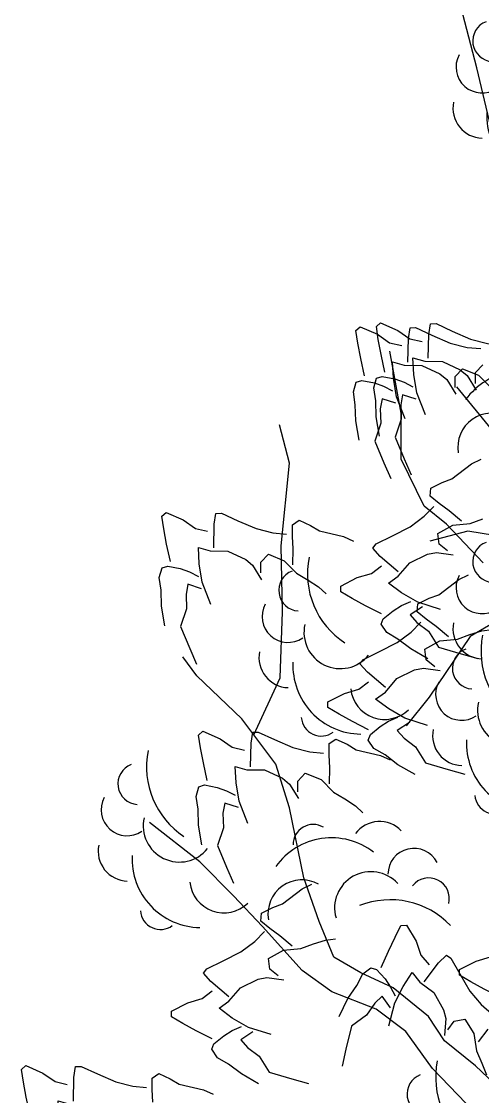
# Model space of a CAD drawing. Header units: millimetres. Extents: x 524954 to 526204, y 9523489 to 9524010.
# Drawn here: x 526007.92 to 526011.05, y 9523850 to 9523857.3 of the extents above; entities that cross this region are included whole.
import ezdxf

# ---------------------------------------------------------------- set-up
doc = ezdxf.new("R2010")
doc.units = ezdxf.units.MM
doc.linetypes.add('ACAD_ISO12W100', pattern=[21, 12, -3, 0, -3, 0, -3])
doc.layers.add('Arbre', color=34, linetype='ACAD_ISO12W100')
doc.layers.add('CN_01_00', color=3, linetype='Continuous')

# ---------------------------------------------------------------- blocks, each defined once
blk = doc.blocks.new('v088')
at = {"color": 3, "linetype": 'Continuous'}
for p, q in [((-1.2987, 11.3921), (-1.2695, 11.4174)), ((-1.2853, 11.3054), (-1.2987, 11.3921)), ((-1.2695, 11.4174), (-1.1537, 11.3664)), ((-0.9434, 11.3371), (-0.9319, 11.4109)), ((-0.9319, 11.4109), (-0.8938, 11.412)), ((-0.8938, 11.412), (-0.7835, 11.3608)), ((-1.1537, 11.3664), (-1.0704, 11.3089)), ((-0.9469, 11.1764), (-0.9434, 11.3371)), ((-0.7835, 11.3608), (-0.6595, 11.3072)), ((-1.266, 11.2026), (-1.2853, 11.3054)), ((-1.0704, 11.3089), (-0.9882, 11.2895)), ((-0.6595, 11.3072), (-0.5444, 11.2779)), ((-0.5444, 11.2779), (-0.4516, 11.2697)), ((-1.2408, 11.0836), (-1.266, 11.2026)), ((-1.0503, 11.1789), (-0.9708, 11.1567)), ((-1.0444, 11.0675), (-1.0503, 11.1789)), ((-0.9708, 11.1567), (-0.851, 11.1547)), ((-0.851, 11.1547), (-0.7296, 11.0984)), ((-0.7296, 11.0984), (-0.6822, 11.0589)), ((-0.6257, 11.0796), (-0.5755, 11.1328)), ((-0.5755, 11.1328), (-0.4682, 11.0896)), ((-1.3166, 10.9752), (-1.2967, 11.0411)), ((-1.2967, 11.0411), (-1.2589, 11.0531)), ((-1.2589, 11.0531), (-1.1741, 11.0365)), ((-1.1741, 11.0365), (-1.1109, 11.0139)), ((-1.0245, 10.9429), (-1.0444, 11.0675)), ((-0.6822, 11.0589), (-0.6222, 10.96)), ((-0.6263, 11.0061), (-0.6257, 11.0796)), ((-0.4682, 11.0896), (-0.3841, 11.005)), ((-1.3032, 10.8885), (-1.3166, 10.9752)), ((-1.1109, 11.0139), (-1.0501, 10.983)), ((-1.3, 10.7798), (-1.3032, 10.8885)), ((-1.122, 10.9292), (-1.1336, 10.8608)), ((-1.0286, 10.8992), (-1.122, 10.9292)), ((-0.9657, 10.7922), (-1.0245, 10.9429)), ((-1.1336, 10.8608), (-1.1308, 10.7629)), ((-1.2771, 10.6471), (-1.3, 10.7798)), ((-1.1308, 10.7629), (-1.1708, 10.642)), ((-1.1708, 10.642), (-1.1094, 10.4942)), ((-0.514, 10.4875), (-0.4484, 10.5194)), ((-1.1094, 10.4942), (-1.0628, 10.3867)), ((-0.648, 10.3846), (-0.514, 10.4875)), ((-0.7146, 10.3603), (-0.648, 10.3846)), ((-0.7957, 10.2682), (-0.7912, 10.3231)), ((-0.7912, 10.3231), (-0.7146, 10.3603)), ((-0.7348, 10.218), (-0.7957, 10.2682)), ((-0.6662, 10.1688), (-0.7348, 10.218)), ((-2.6162, 10.1323), (-2.587, 10.1577)), ((-2.587, 10.1577), (-2.4712, 10.1066)), ((-2.2608, 10.0773), (-2.2494, 10.1511)), ((-2.2494, 10.1511), (-2.2113, 10.1522)), ((-2.2113, 10.1522), (-2.101, 10.101)), ((-0.8359, 10.1311), (-0.7709, 10.1978)), ((-0.5833, 10.0982), (-0.6662, 10.1688)), ((-2.6028, 10.0456), (-2.6162, 10.1323)), ((-2.4712, 10.1066), (-2.3879, 10.0492)), ((-2.2643, 9.9167), (-2.2608, 10.0773)), ((-2.101, 10.101), (-1.977, 10.0475)), ((-1.7305, 9.9947), (-1.7301, 10.0737)), ((-1.7301, 10.0737), (-1.6848, 10.1049)), ((-1.6848, 10.1049), (-1.6075, 10.069)), ((-0.9313, 10.0604), (-0.8359, 10.1311)), ((-0.7431, 10.0152), (-0.6418, 10.0712)), ((-0.6418, 10.0712), (-0.5231, 10.0829)), ((-0.5231, 10.0829), (-0.4378, 10.1134)), ((-2.5835, 9.9428), (-2.6028, 10.0456)), ((-2.3879, 10.0492), (-2.3057, 10.0298)), ((-1.977, 10.0475), (-1.8618, 10.0181)), ((-1.8618, 10.0181), (-1.7691, 10.0099)), ((-1.6075, 10.069), (-1.5466, 10.0327)), ((-1.5466, 10.0327), (-1.3822, 9.9939)), ((-1.1606, 9.945), (-1.0512, 9.9981)), ((-1.0512, 9.9981), (-0.9313, 10.0604)), ((-0.7336, 9.9427), (-0.7431, 10.0152)), ((-2.5582, 9.8238), (-2.5835, 9.9428)), ((-1.7254, 9.9105), (-1.7305, 9.9947)), ((-1.3822, 9.9939), (-1.316, 9.9632)), ((-1.1838, 9.9148), (-1.1606, 9.945)), ((-0.677, 9.8958), (-0.7336, 9.9427)), ((-2.3678, 9.9191), (-2.2883, 9.8969)), ((-2.3619, 9.8077), (-2.3678, 9.9191)), ((-2.2883, 9.8969), (-2.1685, 9.895)), ((-2.1685, 9.895), (-2.0471, 9.8386)), ((-1.9432, 9.8199), (-1.893, 9.873)), ((-1.893, 9.873), (-1.7856, 9.8299)), ((-1.7277, 9.8016), (-1.7254, 9.9105)), ((-1.1339, 9.8592), (-1.1838, 9.9148)), ((-1.0116, 9.755), (-1.1339, 9.8592)), ((-0.9342, 9.8156), (-0.8138, 9.874)), ((-0.8138, 9.874), (-0.7533, 9.8858)), ((-0.7533, 9.8858), (-0.6387, 9.8698)), ((-2.634, 9.7155), (-2.6142, 9.7814)), ((-2.6142, 9.7814), (-2.5764, 9.7933)), ((-2.5764, 9.7933), (-2.4916, 9.7768)), ((-2.3419, 9.6831), (-2.3619, 9.8077)), ((-2.0471, 9.8386), (-1.9997, 9.7992)), ((-1.9997, 9.7992), (-1.9397, 9.7002)), ((-1.9438, 9.7464), (-1.9432, 9.8199)), ((-1.7856, 9.8299), (-1.7015, 9.7452)), ((-1.1923, 9.7429), (-1.1254, 9.7944)), ((-1.0114, 9.724), (-0.9342, 9.8156)), ((-2.6206, 9.6288), (-2.634, 9.7155)), ((-2.4916, 9.7768), (-2.4283, 9.7541)), ((-2.4283, 9.7541), (-2.3676, 9.7232)), ((-1.7015, 9.7452), (-1.624, 9.6985)), ((-1.4022, 9.6572), (-1.2895, 9.7147)), ((-1.2895, 9.7147), (-1.1923, 9.7429)), ((-1.0789, 9.6763), (-1.0114, 9.724)), ((-2.4395, 9.6694), (-2.4511, 9.6011)), ((-2.3461, 9.6395), (-2.4395, 9.6694)), ((-2.2831, 9.5325), (-2.3419, 9.6831)), ((-1.624, 9.6985), (-1.5519, 9.6516)), ((-1.5519, 9.6516), (-1.5015, 9.6041)), ((-1.401, 9.6186), (-1.4022, 9.6572)), ((-0.9888, 9.6106), (-1.0789, 9.6763)), ((-2.6175, 9.52), (-2.6206, 9.6288)), ((-2.4511, 9.6011), (-2.4483, 9.5032)), ((-1.3254, 9.5742), (-1.401, 9.6186)), ((-1.2335, 9.5242), (-1.3254, 9.5742)), ((-0.8796, 9.5473), (-0.9888, 9.6106)), ((-2.5946, 9.3874), (-2.6175, 9.52)), ((-2.4483, 9.5032), (-2.4883, 9.3823)), ((-1.1253, 9.4685), (-1.2335, 9.5242)), ((-1.1132, 9.4352), (-1.0467, 9.4905)), ((-1.0467, 9.4905), (-0.9892, 9.5252)), ((-0.9892, 9.5252), (-0.9269, 9.5527)), ((-0.8484, 9.5165), (-0.9306, 9.463)), ((-0.7257, 9.4976), (-0.8796, 9.5473)), ((-1.1278, 9.3984), (-1.1132, 9.4352)), ((-0.9306, 9.463), (-0.885, 9.4108)), ((-2.4883, 9.3823), (-2.4269, 9.2344)), ((-1.0892, 9.3413), (-1.1278, 9.3984)), ((-1.0136, 9.2969), (-1.0892, 9.3413)), ((-0.885, 9.4108), (-0.8073, 9.3511)), ((-0.8073, 9.3511), (-0.7389, 9.2437)), ((-0.9273, 9.2307), (-1.0136, 9.2969)), ((-2.4269, 9.2344), (-2.3802, 9.1269)), ((-0.81, 9.1646), (-0.9273, 9.2307)), ((-0.7389, 9.2437), (-0.5855, 9.1979)), ((-0.5855, 9.1979), (-0.4727, 9.1661)), ((-2.3661, 8.6466), (-2.3369, 8.6719)), ((-2.3527, 8.5599), (-2.3661, 8.6466)), ((-2.3369, 8.6719), (-2.2212, 8.6209)), ((-2.2212, 8.6209), (-2.1379, 8.5634)), ((-2.0108, 8.5916), (-1.9993, 8.6654)), ((-1.9993, 8.6654), (-1.9613, 8.6665)), ((-1.9613, 8.6665), (-1.8509, 8.6153)), ((-1.8509, 8.6153), (-1.7269, 8.5617)), ((-1.4801, 8.5879), (-1.4347, 8.6192)), ((-1.4347, 8.6192), (-1.3575, 8.5833)), ((-2.3334, 8.4571), (-2.3527, 8.5599)), ((-2.1379, 8.5634), (-2.0557, 8.544)), ((-2.0143, 8.4309), (-2.0108, 8.5916)), ((-1.7269, 8.5617), (-1.6118, 8.5324)), ((-1.4805, 8.509), (-1.4801, 8.5879)), ((-1.3575, 8.5833), (-1.2966, 8.547)), ((-1.2966, 8.547), (-1.1322, 8.5082)), ((-1.6118, 8.5324), (-1.519, 8.5242)), ((-1.4754, 8.4248), (-1.4805, 8.509)), ((-1.1322, 8.5082), (-1.066, 8.4775)), ((-2.3082, 8.3381), (-2.3334, 8.4571)), ((-2.1178, 8.4334), (-2.0382, 8.4112)), ((-2.1118, 8.322), (-2.1178, 8.4334)), ((-2.0382, 8.4112), (-1.9184, 8.4092)), ((-1.9184, 8.4092), (-1.7971, 8.3529)), ((-1.4776, 8.3159), (-1.4754, 8.4248)), ((-2.0919, 8.1974), (-2.1118, 8.322)), ((-1.7971, 8.3529), (-1.7497, 8.3134)), ((-1.6937, 8.2606), (-1.6931, 8.3341)), ((-1.6931, 8.3341), (-1.643, 8.3873)), ((-1.643, 8.3873), (-1.5356, 8.3441)), ((-1.5356, 8.3441), (-1.4515, 8.2595)), ((-2.384, 8.2298), (-2.3641, 8.2956)), ((-2.3641, 8.2956), (-2.3264, 8.3076)), ((-2.3264, 8.3076), (-2.2415, 8.291)), ((-2.2415, 8.291), (-2.1783, 8.2684)), ((-2.1783, 8.2684), (-2.1175, 8.2375)), ((-1.7497, 8.3134), (-1.6897, 8.2145)), ((-1.4515, 8.2595), (-1.374, 8.2128)), ((-2.3706, 8.1431), (-2.384, 8.2298)), ((-2.1895, 8.1837), (-2.2011, 8.1153)), ((-2.0961, 8.1537), (-2.1895, 8.1837)), ((-2.0331, 8.0467), (-2.0919, 8.1974)), ((-1.374, 8.2128), (-1.3019, 8.1659)), ((-2.3674, 8.0343), (-2.3706, 8.1431)), ((-2.2011, 8.1153), (-2.1982, 8.0174)), ((-1.3019, 8.1659), (-1.2515, 8.1184)), ((-2.3445, 7.9016), (-2.3674, 8.0343)), ((-2.1982, 8.0174), (-2.2383, 7.8966)), ((-2.2383, 7.8966), (-2.1768, 7.7487)), ((-2.1768, 7.7487), (-2.1302, 7.6412)), ((-1.7972, 7.4997), (-1.6632, 7.6026)), ((-1.6632, 7.6026), (-1.5976, 7.6345)), ((-1.9404, 7.4382), (-1.8638, 7.4754)), ((-1.8638, 7.4754), (-1.7972, 7.4997)), ((-1.9448, 7.3833), (-1.9404, 7.4382)), ((-1.8839, 7.3331), (-1.9448, 7.3833)), ((-1.985, 7.2461), (-1.9201, 7.3129)), ((-1.8154, 7.2839), (-1.8839, 7.3331)), ((-1.0336, 7.2746), (-0.9936, 7.3527)), ((-0.9936, 7.3527), (-0.9551, 7.3561)), ((-0.9551, 7.3561), (-0.8913, 7.2468)), ((-2.0805, 7.1754), (-1.985, 7.2461)), ((-1.7325, 7.2133), (-1.8154, 7.2839)), ((-1.6722, 7.1979), (-1.587, 7.2285)), ((-1.587, 7.2285), (-1.5051, 7.2548)), ((-1.5051, 7.2548), (-1.4365, 7.2638)), ((-1.0783, 7.18), (-1.0336, 7.2746)), ((-0.8913, 7.2468), (-0.8575, 7.1514)), ((-2.2004, 7.1132), (-2.0805, 7.1754)), ((-1.8923, 7.1303), (-1.791, 7.1862)), ((-1.791, 7.1862), (-1.6722, 7.1979)), ((-1.1277, 7.0688), (-1.0783, 7.18)), ((-0.8575, 7.1514), (-0.8023, 7.0875)), ((-0.7381, 7.0997), (-0.6855, 7.1528)), ((-0.6855, 7.1528), (-0.654, 7.1313)), ((-2.3098, 7.06), (-2.2004, 7.1132)), ((-1.8828, 7.0578), (-1.8923, 7.1303)), ((-0.8351, 6.9716), (-0.7381, 7.0997)), ((-0.654, 7.1313), (-0.5947, 7.0251)), ((-2.333, 7.0298), (-2.3098, 7.06)), ((-2.283, 6.9743), (-2.333, 7.0298)), ((-1.8262, 7.0109), (-1.8828, 7.0578)), ((-1.2925, 6.9474), (-1.2526, 7.0255)), ((-1.2526, 7.0255), (-1.1978, 7.0672)), ((-1.1978, 7.0672), (-1.1602, 7.0548)), ((-1.1602, 7.0548), (-1.1012, 6.9916)), ((-0.978, 6.9406), (-0.9175, 7.0343)), ((-0.9175, 7.0343), (-0.8661, 6.9697)), ((-0.5947, 7.0251), (-0.5257, 6.909)), ((-2.1607, 6.8701), (-2.283, 6.9743)), ((-2.0833, 6.9307), (-1.963, 6.9891)), ((-1.963, 6.9891), (-1.9025, 7.0009)), ((-1.9025, 7.0009), (-1.7879, 6.9849)), ((-1.3538, 6.8575), (-1.2925, 6.9474)), ((-1.1012, 6.9916), (-1.0633, 6.9361)), ((-1.0633, 6.9361), (-1.0322, 6.8755)), ((-1.0349, 6.828), (-0.978, 6.9406)), ((-0.8661, 6.9697), (-0.7702, 6.8978)), ((-2.3415, 6.858), (-2.2745, 6.9095)), ((-2.1606, 6.8391), (-2.0833, 6.9307)), ((-1.122, 6.8741), (-1.1715, 6.8255)), ((-1.0639, 6.7951), (-1.122, 6.8741)), ((-0.7702, 6.8978), (-0.705, 6.781)), ((-0.5257, 6.909), (-0.4496, 6.8178)), ((-2.5514, 6.7723), (-2.4387, 6.8298)), ((-2.4387, 6.8298), (-2.3415, 6.858)), ((-2.228, 6.7914), (-2.1606, 6.8391)), ((-2.1379, 6.7256), (-2.228, 6.7914)), ((-1.413, 6.7366), (-1.3538, 6.8575)), ((-1.1715, 6.8255), (-1.2266, 6.7446)), ((-1.0757, 6.6715), (-1.0349, 6.828)), ((-0.4496, 6.8178), (-0.3793, 6.7567)), ((-2.5502, 6.7337), (-2.5514, 6.7723)), ((-2.4746, 6.6893), (-2.5502, 6.7337)), ((-2.0288, 6.6624), (-2.1379, 6.7256)), ((-1.2266, 6.7446), (-1.3299, 6.6702)), ((-0.705, 6.781), (-0.6897, 6.7213)), ((-0.6897, 6.7213), (-0.6991, 6.6059)), ((-0.6318, 6.7049), (-0.56, 6.7185)), ((-0.56, 6.7185), (-0.4983, 6.6206)), ((-2.3827, 6.6392), (-2.4746, 6.6893)), ((-2.1959, 6.6055), (-2.1384, 6.6402)), ((-2.1384, 6.6402), (-2.076, 6.6678)), ((-1.8748, 6.6127), (-2.0288, 6.6624)), ((-1.3299, 6.6702), (-1.3669, 6.5144)), ((-0.6753, 6.6457), (-0.6318, 6.7049)), ((-0.4679, 6.5637), (-0.4022, 6.6506)), ((-2.2745, 6.5836), (-2.3827, 6.6392)), ((-2.2624, 6.5503), (-2.1959, 6.6055)), ((-1.9976, 6.6315), (-2.0798, 6.5781)), ((-2.0798, 6.5781), (-2.0342, 6.5259)), ((-0.4983, 6.6206), (-0.4798, 6.5027)), ((-2.2769, 6.5134), (-2.2624, 6.5503)), ((-2.2384, 6.4564), (-2.2769, 6.5134)), ((-2.0342, 6.5259), (-1.9565, 6.4662)), ((-1.3669, 6.5144), (-1.3922, 6.3999)), ((-0.4798, 6.5027), (-0.4444, 6.4194)), ((-2.1628, 6.412), (-2.2384, 6.4564)), ((-1.9565, 6.4662), (-1.8881, 6.3588)), ((-3.5682, 6.3771), (-3.539, 6.4025)), ((-3.5548, 6.2904), (-3.5682, 6.3771)), ((-3.539, 6.4025), (-3.4232, 6.3514)), ((-3.4232, 6.3514), (-3.3399, 6.2939)), ((-3.2129, 6.3221), (-3.2014, 6.3959)), ((-3.2014, 6.3959), (-3.1633, 6.397)), ((-3.1633, 6.397), (-3.053, 6.3458)), ((-2.6821, 6.3185), (-2.6368, 6.3497)), ((-2.6368, 6.3497), (-2.5596, 6.3138)), ((-2.0765, 6.3457), (-2.1628, 6.412)), ((-1.8881, 6.3588), (-1.7347, 6.313)), ((-0.4444, 6.4194), (-0.4135, 6.3391)), ((-3.5355, 6.1876), (-3.5548, 6.2904)), ((-3.3399, 6.2939), (-3.2577, 6.2746)), ((-3.2164, 6.1615), (-3.2129, 6.3221)), ((-3.053, 6.3458), (-2.929, 6.2922)), ((-2.929, 6.2922), (-2.8139, 6.2629)), ((-2.6826, 6.2395), (-2.6821, 6.3185)), ((-2.5596, 6.3138), (-2.4986, 6.2775)), ((-2.4986, 6.2775), (-2.3343, 6.2387)), ((-1.9592, 6.2797), (-2.0765, 6.3457)), ((-1.7347, 6.313), (-1.6219, 6.2812)), ((-2.8139, 6.2629), (-2.7211, 6.2547)), ((-2.6774, 6.1553), (-2.6826, 6.2395)), ((-2.3343, 6.2387), (-2.2681, 6.208)), ((-3.5103, 6.0686), (-3.5355, 6.1876)), ((-3.3198, 6.1639), (-3.2403, 6.1417)), ((-3.3139, 6.0525), (-3.3198, 6.1639)), ((-3.2403, 6.1417), (-3.1205, 6.1398)), ((-3.1205, 6.1398), (-2.9991, 6.0834)), ((-2.9991, 6.0834), (-2.9517, 6.044)), ((-2.8958, 5.9912), (-2.8952, 6.0647)), ((-2.8952, 6.0647), (-2.845, 6.1178)), ((-3.5861, 5.9603), (-3.5662, 6.0262)), ((-3.5662, 6.0262), (-3.5284, 6.0381)), ((-3.5284, 6.0381), (-3.4436, 6.0215)), ((-3.4436, 6.0215), (-3.3804, 5.9989)), ((-3.3804, 5.9989), (-3.3196, 5.968)), ((-3.294, 5.9279), (-3.3139, 6.0525)), ((-2.9517, 6.044), (-2.8917, 5.945)), ((-3.5727, 5.8736), (-3.5861, 5.9603)), ((-3.3915, 5.9142), (-3.4031, 5.8459)), ((-3.2981, 5.8843), (-3.3915, 5.9142)), ((-3.2352, 5.7773), (-3.294, 5.9279)), ((-3.5695, 5.7648), (-3.5727, 5.8736)), ((-3.4031, 5.8459), (-3.4003, 5.748)), ((-3.5466, 5.6322), (-3.5695, 5.7648)), ((-3.4003, 5.748), (-3.4403, 5.6271)), ((-3.4403, 5.6271), (-3.3789, 5.4792)), ((-3.3789, 5.4792), (-3.3323, 5.3717)), ((-3.0095, 4.66), (-2.9439, 4.6918)), ((-3.1435, 4.5571), (-3.0095, 4.66)), ((-3.2867, 4.4956), (-3.2101, 4.5328)), ((-3.2101, 4.5328), (-3.1435, 4.5571)), ((-3.2911, 4.4407), (-3.2867, 4.4956)), ((-3.2303, 4.3905), (-3.2911, 4.4407)), ((-3.1617, 4.3413), (-3.2303, 4.3905)), ((-3.3314, 4.3035), (-3.2664, 4.3702)), ((-3.0788, 4.2707), (-3.1617, 4.3413)), ((-2.9333, 4.2859), (-2.8514, 4.3121)), ((-2.8514, 4.3121), (-2.7828, 4.3211)), ((-3.5467, 4.1705), (-3.4268, 4.2328)), ((-3.4268, 4.2328), (-3.3314, 4.3035)), ((-3.2386, 4.1877), (-3.1373, 4.2436)), ((-3.1373, 4.2436), (-3.0186, 4.2553)), ((-3.0186, 4.2553), (-2.9333, 4.2859)), ((-3.6561, 4.1174), (-3.5467, 4.1705)), ((-3.2291, 4.1152), (-3.2386, 4.1877)), ((-3.6793, 4.0872), (-3.6561, 4.1174)), ((-3.6294, 4.0317), (-3.6793, 4.0872)), ((-3.1725, 4.0683), (-3.2291, 4.1152)), ((-3.5071, 3.9275), (-3.6294, 4.0317)), ((-3.4297, 3.988), (-3.3093, 4.0465)), ((-3.3093, 4.0465), (-3.2488, 4.0583)), ((-3.2488, 4.0583), (-3.1342, 4.0423)), ((-3.6878, 3.9154), (-3.6208, 3.9668)), ((-3.5069, 3.8964), (-3.4297, 3.988)), ((-3.8977, 3.8297), (-3.785, 3.8871)), ((-3.785, 3.8871), (-3.6878, 3.9154)), ((-3.5743, 3.8488), (-3.5069, 3.8964)), ((-3.8965, 3.791), (-3.8977, 3.8297)), ((-3.4842, 3.783), (-3.5743, 3.8488)), ((-3.8209, 3.7466), (-3.8965, 3.791)), ((-3.729, 3.6966), (-3.8209, 3.7466)), ((-3.4847, 3.6976), (-3.4223, 3.7252)), ((-3.3751, 3.7197), (-3.4842, 3.783)), ((-3.6208, 3.641), (-3.729, 3.6966)), ((-3.6087, 3.6076), (-3.5422, 3.6629)), ((-3.5422, 3.6629), (-3.4847, 3.6976)), ((-3.3439, 3.6889), (-3.4261, 3.6355)), ((-3.2212, 3.6701), (-3.3751, 3.7197)), ((-3.6232, 3.5708), (-3.6087, 3.6076)), ((-3.4261, 3.6355), (-3.3805, 3.5833)), ((-3.3805, 3.5833), (-3.3028, 3.5236)), ((-3.5847, 3.5138), (-3.6232, 3.5708)), ((-3.5091, 3.4694), (-3.5847, 3.5138)), ((-3.3028, 3.5236), (-3.2344, 3.4162)), ((-3.4228, 3.4031), (-3.5091, 3.4694)), ((-3.3055, 3.337), (-3.4228, 3.4031)), ((-3.2344, 3.4162), (-3.081, 3.3703)), ((-3.081, 3.3703), (-2.9682, 3.3386))]:
    blk.add_line(p, q, dxfattribs=at)
at = {"linetype": 'Continuous'}
for p, q in [((-0.9914, 10.8307), (-1.0686, 11.252)), ((-0.9911, 10.5198), (-0.9914, 10.8307)), ((-1.7492, 10.4915), (-1.8168, 10.7513)), ((-0.8352, 10.1996), (-0.9911, 10.5198)), ((-1.8059, 9.9306), (-1.7492, 10.4915)), ((-0.6834, 10.0784), (-0.8352, 10.1996)), ((-0.4354, 9.8162), (-0.6834, 10.0784)), ((-1.7966, 9.483), (-1.8059, 9.9306)), ((-1.8121, 9.0349), (-1.7966, 9.483)), ((-2.3783, 9.048), (-2.4742, 9.1766)), ((-2.0737, 8.7558), (-2.3783, 9.048)), ((-1.992, 8.6473), (-1.8121, 9.0349)), ((-1.8434, 8.4497), (-2.0737, 8.7558)), ((-1.7501, 8.1531), (-1.8434, 8.4497)), ((-1.6531, 7.6763), (-1.7501, 8.1531)), ((-2.3581, 7.786), (-2.6995, 8.0525)), ((-2.1294, 7.5544), (-2.3581, 7.786)), ((-1.5474, 7.38), (-1.6531, 7.6763)), ((-1.9323, 7.3471), (-2.1294, 7.5544)), ((-1.4491, 7.1395), (-1.5474, 7.38)), ((-1.6648, 7.048), (-1.9323, 7.3471)), ((-1.2665, 7.0314), (-1.4491, 7.1395)), ((-1.4628, 6.9029), (-1.6648, 7.048)), ((-1.0467, 6.9303), (-1.2665, 7.0314)), ((-1.1618, 6.7848), (-1.4628, 6.9029)), ((-0.8063, 6.7363), (-1.0467, 6.9303)), ((-0.9597, 6.6336), (-1.1618, 6.7848)), ((-0.6972, 6.5707), (-0.8063, 6.7363)), ((-0.7803, 6.3824), (-0.9597, 6.6336)), ((-0.4884, 6.4009), (-0.6972, 6.5707)), ((-0.5514, 6.1446), (-0.7803, 6.3824)), ((-0.2789, 6.2036), (-0.4884, 6.4009)), ((-2.7868, 5.6812), (-3.0229, 5.9686)), ((-2.9464, 4.9876), (-3.2062, 4.92)), ((-2.6344, 4.9381), (-2.9464, 4.9876)), ((-2.655, 4.434), (-2.9315, 4.2727)), ((-2.9315, 4.2727), (-3.209, 3.8627)), ((-3.209, 3.8627), (-3.3666, 3.6666))]:
    blk.add_line(p, q, dxfattribs=at)
at = {"color": 3, "linetype": 'Continuous'}
for centre, major_axis, start_param, end_param in [((-0.1756, 10.6509), (0.3298, 0.3298), 0.12682, 1.733702), ((-0.3757, 10.5998), (0.1641, 0.1641), 0.282297, 2.520721), ((-1.0632, 9.7428), (0.3995, 0.3995), 2.158504, 3.344219), ((-1.6825, 9.6282), (-0.099, 0.099), -0.421529, 2.292047), ((-1.7599, 9.4514), (-0.1246, 0.1246), 0.293965, 2.957824), ((-1.4053, 9.3432), (0.1741, 0.1741), 2.133893, 4.816631), ((0.1148, 9.2139), (-0.3995, 0.3995), 0.587708, 1.773422), ((-1.7527, 9.1724), (-0.1445, 0.1445), 0.590553, 2.325666), ((-0.5045, 9.0993), (0.099, 0.099), 1.149268, 3.862844), ((-1.2605, 9.1191), (0.3298, 0.3298), 2.307735, 3.914618), ((-0.5819, 8.9225), (0.1246, 0.1246), 1.864761, 4.52862), ((-1.1039, 8.9843), (0.1641, 0.1641), 2.463212, 4.701636), ((-0.2273, 8.8143), (0.1741, 0.1741), 2.133893, 4.816631), ((-1.5338, 8.7756), (0.0964, 0.0964), 2.435534, 4.557933), ((-0.5746, 8.6435), (0.1445, 0.1445), 2.161349, 3.896462), ((-0.0825, 8.5902), (0.3298, 0.3298), 2.307735, 3.914618), ((-2.1547, 8.4302), (0.3995, 0.3995), 2.158504, 3.344219), ((-2.774, 8.3155), (-0.099, 0.099), -0.421529, 2.292047), ((-2.8514, 8.1388), (-0.1246, 0.1246), 0.293965, 2.957824), ((-0.3558, 8.2467), (0.0964, 0.0964), 2.435534, 4.557933), ((-2.4968, 8.0306), (0.1741, 0.1741), 2.133893, 4.816631), ((-1.5891, 7.9031), (0.0964, 0.0964), 0.254619, 2.377018), ((-1.1385, 7.8551), (-0.1445, 0.1445), 4.692823, 6.427936), ((-1.4642, 7.4823), (0.3298, 0.3298), 0.12682, 1.733702), ((-2.8441, 7.8598), (-0.1445, 0.1445), 0.590553, 2.325666), ((-0.9057, 7.7012), (0.1246, 0.1246), 5.967031, 8.63089), ((-2.352, 7.8064), (0.3298, 0.3298), 2.307735, 3.914618), ((-1.1975, 7.4726), (-0.1741, 0.1741), 4.665366, 7.348105), ((-1.6643, 7.4312), (-0.1641, 0.1641), -1.288499, 0.949924), ((-0.8052, 7.5365), (-0.099, 0.099), 3.680741, 6.394318), ((-2.1954, 7.6717), (0.1641, 0.1641), 2.463212, 4.701636), ((-1.0661, 6.9632), (-0.3995, 0.3995), 4.689978, 5.875693), ((-2.6253, 7.463), (0.0964, 0.0964), 2.435534, 4.557933), ((-0.1929, 6.3242), (-0.3995, 0.3995), 0.587708, 1.773422), ((-0.8122, 6.2095), (-0.099, 0.099), -0.421529, 2.292047), ((-2.774, 4.7815), (-0.099, 0.099), -0.421529, 2.292047), ((-2.8514, 4.6047), (-0.1246, 0.1246), 0.293965, 2.957824), ((-2.8441, 4.3258), (-0.1445, 0.1445), 0.590553, 2.325666)]:
    blk.add_ellipse(centre, major_axis=major_axis, ratio=1, start_param=start_param, end_param=end_param, dxfattribs=at)

msp = doc.modelspace()

# ---------------------------------------------------------------- linework, layer by layer
at = {"layer": 'CN_01_00', "elevation": 307, "flags": 128}
msp.add_lwpolyline([(526012.5341, 9523849.8144), (526012.3818, 9523850.5377), (526012.2132, 9523851.3523), (526012.0335, 9523852.227), (526011.848, 9523853.1302), (526011.6617, 9523854.0305), (526011.4801, 9523854.8964), (526011.3082, 9523855.6966), (526011.1512, 9523856.3997), (526011.0131, 9523856.9821), (526010.8923, 9523857.4523)], dxfattribs=at)

# ---------------------------------------------------------------- block references
at = {"layer": 'Arbre'}
for p in [(526013.8999, 9523848.8479), (526014.7931, 9523847.0312), (526011.4921, 9523843.8061)]:
    msp.add_blockref('v088', p, dxfattribs=at)

doc.saveas('drawing.dxf')
